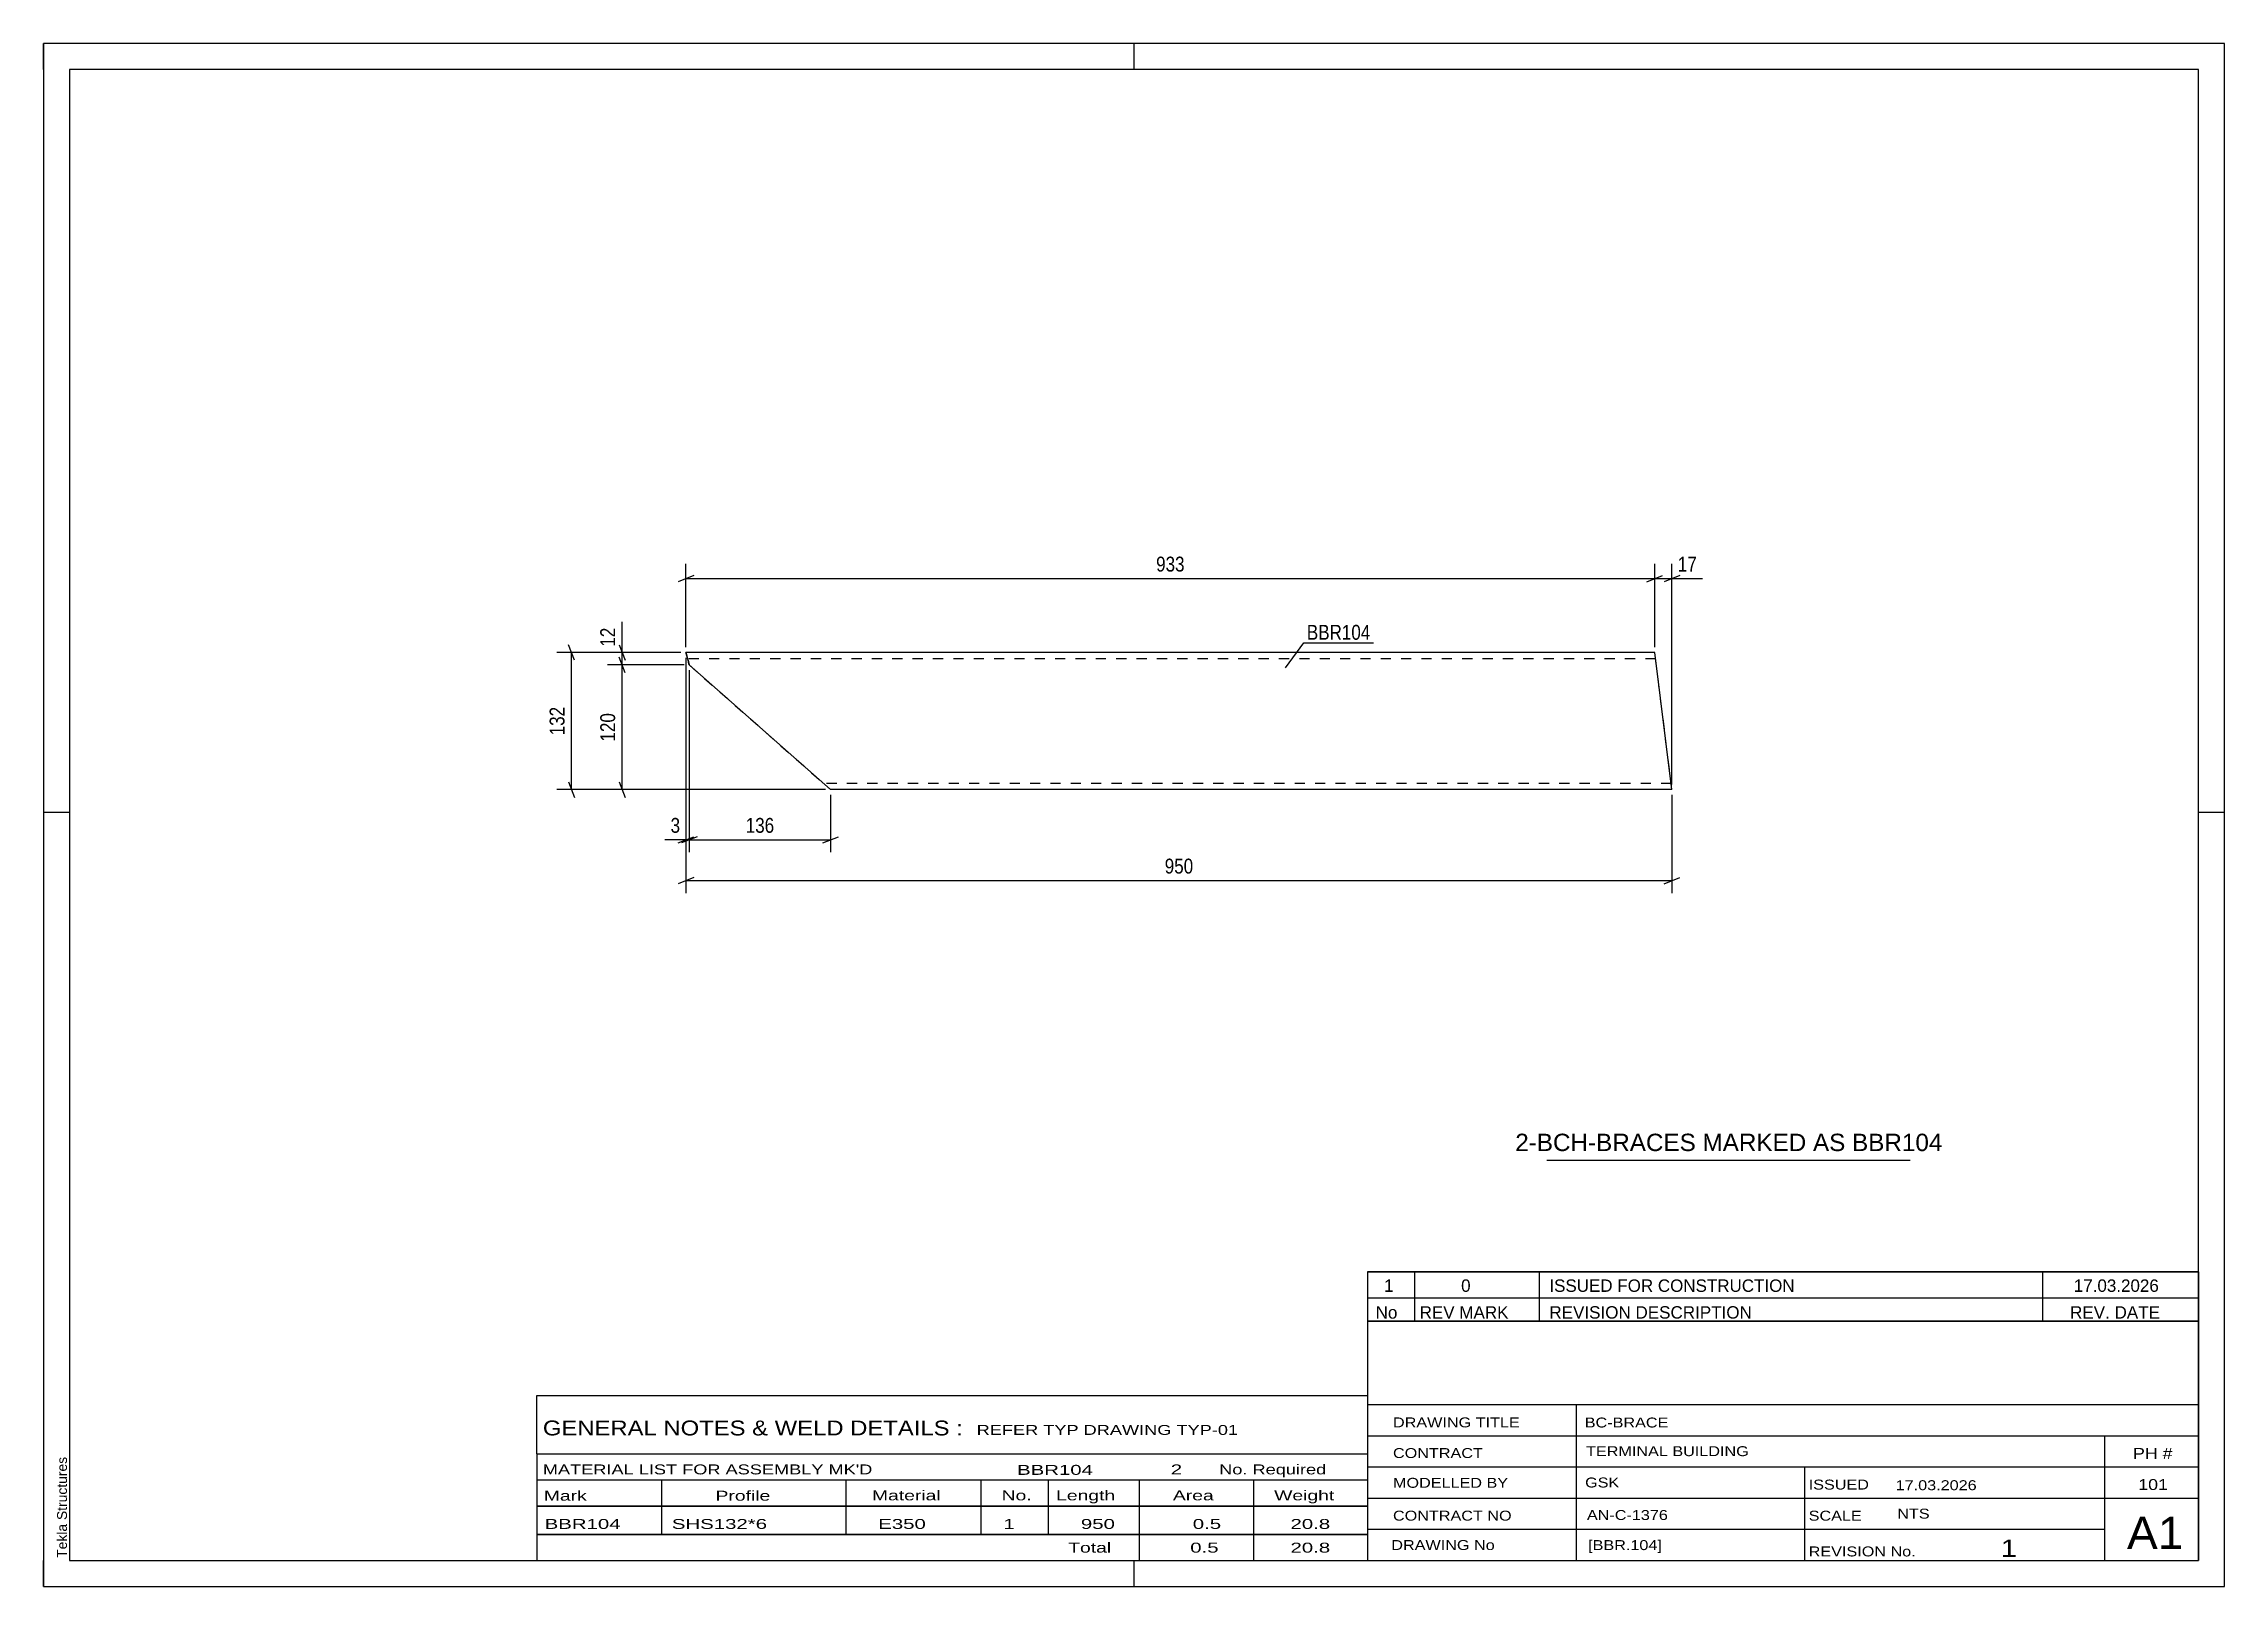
# Model space of a CAD drawing. Header units: millimetres. Extents: x 0 to 420, y 0 to 297.
import ezdxf

# ---------------------------------------------------------------- set-up
doc = ezdxf.new("R2010")
doc.units = ezdxf.units.MM
doc.linetypes.add('DXK_LINE_DOT2', pattern=[3.9198, 1.9599, -1.9599])
doc.styles.add('Arial', font='ARIAL.TTF', dxfattribs={"height": 0.2})
doc.styles.add('Arial Narrow', font='ARIALN.TTF', dxfattribs={"height": 0.2})

# ---------------------------------------------------------------- blocks, each defined once
blk = doc.blocks.new('Unknown-580740720-1161')
at = {"color": 5, "linetype": 'Continuous'}
for p, q in [((420, 297), (0, 297)), ((0, 297), (0, 0)), ((0, 292), (0, 297)), ((210, 292), (210, 297)), ((420, 0), (420, 297)), ((415, 292), (5, 292)), ((5, 292), (5, 5)), ((415, 5), (415, 292)), ((5, 149), (0, 149)), ((420, 149), (415, 149)), ((0, 0), (0, 5)), ((5, 5), (415, 5)), ((210, 0), (210, 5)), ((0, 0), (420, 0))]:
    blk.add_line(p, q, dxfattribs=at)
at = {"color": 174, "linetype": 'Continuous', "style": 'Arial'}
blk.add_text('Tekla Structures', height=1.9102, rotation=90, dxfattribs=at).set_placement((4.5, 5.5))
blk = doc.blocks.new('Part-580740720-1270 - 1252')
at = {"color": 2, "linetype": 'Continuous'}
for p, q in [((310.29, 179.78), (123.71, 179.78)), ((124.11, 178.3), (123.71, 179.78)), ((124.36, 177.38), (124.11, 178.3)), ((124.36, 177.38), (151.57, 153.38)), ((313.61, 153.38), (310.29, 179.78)), ((151.57, 153.38), (151.57, 153.38)), ((313.61, 153.38), (151.57, 153.38)), ((313.61, 153.38), (313.61, 153.38))]:
    blk.add_line(p, q, dxfattribs=at)
at = {"color": 7, "linetype": 'DXK_LINE_DOT2'}
for p, q in [((123.71, 179.78), (123.75, 179.6)), ((123.75, 179.6), (124.23, 177.84)), ((310.44, 178.58), (124.03, 178.58)), ((124.11, 178.3), (124.36, 177.38)), ((124.11, 178.3), (124.13, 178.23)), ((124.13, 178.23), (124.23, 177.84)), ((124.36, 177.38), (124.23, 177.84)), ((124.23, 177.84), (124.36, 177.38)), ((124.36, 177.38), (151.57, 153.38)), ((310.29, 179.78), (310.29, 179.78)), ((313.61, 153.38), (310.29, 179.78)), ((313.46, 154.58), (150.21, 154.58)), ((313.46, 154.58), (313.46, 154.58)), ((313.61, 153.38), (313.61, 153.38))]:
    blk.add_line(p, q, dxfattribs=at)
blk = doc.blocks.new('StraightDimension-580740720-1456 - 1252')
at = {"color": 7, "linetype": 'Continuous'}
for p, q in [((308.79, 193.42), (311.79, 194.62)), ((310.29, 180.78), (310.29, 196.87)), ((310.29, 194.02), (313.61, 194.02)), ((315.11, 194.62), (312.11, 193.42)), ((313.61, 154.38), (313.61, 196.87))]:
    blk.add_line(p, q, dxfattribs=at)
at = {"color": 0}
blk.add_wipeout([(318.99, 194.77), (318.99, 198.97), (314.14, 198.97), (314.14, 194.77)], dxfattribs=at)
at = {"color": 7, "linetype": 'Continuous'}
blk.add_line((313.61, 194.02), (319.52, 194.02), dxfattribs=at)
blk.add_line((313.61, 194.02), (319.52, 194.02), dxfattribs=at)
at = {"color": 3, "style": 'Arial Narrow'}
blk.add_text('17', height=2.863, dxfattribs=at).set_placement((314.74, 195.37))
blk = doc.blocks.new('StraightDimension-580740720-1514 - 1252')
at = {"color": 7, "linetype": 'Continuous'}
for p, q in [((102.27, 178.28), (101.07, 181.28)), ((122.71, 179.78), (98.82, 179.78)), ((101.67, 153.38), (101.67, 179.78)), ((150.57, 153.38), (98.82, 153.38)), ((101.07, 154.88), (102.27, 151.88))]:
    blk.add_line(p, q, dxfattribs=at)
at = {"color": 0}
blk.add_wipeout([(100.92, 169.92), (96.72, 169.92), (96.72, 163.24), (100.92, 163.24)], dxfattribs=at)
at = {"color": 3, "style": 'Arial Narrow'}
blk.add_text('132', height=2.863, rotation=90.0002, dxfattribs=at).set_placement((100.32, 163.84))
blk = doc.blocks.new('StraightDimension-580740720-1386 - 1252')
at = {"color": 7, "linetype": 'Continuous'}
for p, q in [((123.71, 178.78), (123.71, 133.48)), ((313.61, 152.38), (313.61, 133.48)), ((125.21, 136.48), (122.21, 135.28)), ((123.71, 135.88), (313.61, 135.88)), ((312.11, 135.28), (315.11, 136.48))]:
    blk.add_line(p, q, dxfattribs=at)
at = {"color": 0}
blk.add_wipeout([(222, 136.63), (222, 140.83), (215.32, 140.83), (215.32, 136.63)], dxfattribs=at)
at = {"color": 3, "style": 'Arial Narrow'}
blk.add_text('950', height=2.863, dxfattribs=at).set_placement((215.92, 137.23))
blk = doc.blocks.new('StraightDimension-580740720-1413 - 1252')
at = {"color": 7, "linetype": 'Continuous'}
for p, q in [((124.36, 176.38), (124.36, 141.32)), ((151.57, 152.38), (151.57, 141.32)), ((125.86, 144.32), (122.86, 143.12)), ((124.36, 143.72), (151.57, 143.72)), ((150.07, 143.12), (153.07, 144.32))]:
    blk.add_line(p, q, dxfattribs=at)
at = {"color": 0}
blk.add_wipeout([(141.31, 144.47), (141.31, 148.67), (134.62, 148.67), (134.62, 144.47)], dxfattribs=at)
at = {"color": 3, "style": 'Arial Narrow'}
blk.add_text('136', height=2.863, dxfattribs=at).set_placement((135.22, 145.07))
blk = doc.blocks.new('StraightDimension-580740720-1414 - 1252')
at = {"color": 7, "linetype": 'Continuous'}
for p, q in [((123.71, 178.78), (123.71, 141.32)), ((124.36, 176.38), (124.36, 141.32)), ((122.21, 143.12), (125.21, 144.32)), ((125.86, 144.32), (122.86, 143.12)), ((123.71, 143.72), (124.36, 143.72))]:
    blk.add_line(p, q, dxfattribs=at)
at = {"color": 0}
blk.add_wipeout([(123.18, 144.47), (123.18, 148.67), (120.15, 148.67), (120.15, 144.47)], dxfattribs=at)
at = {"color": 7, "linetype": 'Continuous'}
blk.add_line((123.71, 143.72), (119.63, 143.72), dxfattribs=at)
blk.add_line((123.71, 143.72), (119.63, 143.72), dxfattribs=at)
at = {"color": 3, "style": 'Arial Narrow'}
blk.add_text('3', height=2.86, dxfattribs=at).set_placement((120.75, 145.07))
blk = doc.blocks.new('StraightDimension-580740720-1457 - 1252')
at = {"color": 7, "linetype": 'Continuous'}
for p, q in [((125.21, 194.62), (122.21, 193.42)), ((123.71, 180.78), (123.71, 196.87)), ((123.71, 194.02), (310.29, 194.02)), ((308.79, 193.42), (311.79, 194.62)), ((310.29, 180.78), (310.29, 196.87))]:
    blk.add_line(p, q, dxfattribs=at)
at = {"color": 0}
blk.add_wipeout([(220.34, 194.77), (220.34, 198.97), (213.66, 198.97), (213.66, 194.77)], dxfattribs=at)
at = {"color": 3, "style": 'Arial Narrow'}
blk.add_text('933', height=2.863, dxfattribs=at).set_placement((214.26, 195.37))
blk = doc.blocks.new('StraightDimension-580740720-1485 - 1252')
at = {"color": 7, "linetype": 'Continuous'}
for p, q in [((110.82, 181.28), (112.02, 178.28)), ((122.71, 179.78), (108.57, 179.78)), ((123.36, 177.38), (108.57, 177.38)), ((112.02, 175.88), (110.82, 178.88)), ((111.42, 177.38), (111.42, 179.78))]:
    blk.add_line(p, q, dxfattribs=at)
at = {"color": 0}
blk.add_wipeout([(110.67, 185.16), (106.47, 185.16), (106.47, 180.31), (110.67, 180.31)], dxfattribs=at)
at = {"color": 7, "linetype": 'Continuous'}
blk.add_line((111.42, 179.78), (111.42, 185.69), dxfattribs=at)
blk.add_line((111.42, 179.78), (111.42, 185.69), dxfattribs=at)
at = {"color": 3, "style": 'Arial Narrow'}
blk.add_text('12', height=2.863, rotation=90.0002, dxfattribs=at).set_placement((110.07, 180.91))
blk = doc.blocks.new('StraightDimension-580740720-1486 - 1252')
at = {"color": 7, "linetype": 'Continuous'}
for p, q in [((123.36, 177.38), (108.57, 177.38)), ((112.02, 175.88), (110.82, 178.88)), ((111.42, 153.38), (111.42, 177.38)), ((150.57, 153.38), (108.57, 153.38)), ((110.82, 154.88), (112.02, 151.88))]:
    blk.add_line(p, q, dxfattribs=at)
at = {"color": 0}
blk.add_wipeout([(110.67, 168.72), (106.47, 168.72), (106.47, 162.04), (110.67, 162.04)], dxfattribs=at)
at = {"color": 3, "style": 'Arial Narrow'}
blk.add_text('120', height=2.863, rotation=90.0002, dxfattribs=at).set_placement((110.07, 162.64))
blk = doc.blocks.new('Unknown-580740720-2189')
at = {"color": 7, "linetype": 'Continuous'}
for p, q in [((255, 60.55), (415, 60.55)), ((415, 60.55), (255, 60.55)), ((255, 60.55), (255, 55.55)), ((264, 60.55), (264, 55.55)), ((288, 60.55), (288, 55.55)), ((385, 60.55), (385, 55.55)), ((415, 60.55), (415, 55.55)), ((255, 55.55), (415, 55.55)), ((255, 55.55), (255, 51.05)), ((255, 55.55), (415, 55.55)), ((264, 55.55), (264, 51.05)), ((288, 55.55), (288, 51.05)), ((385, 55.55), (385, 51.05)), ((415, 55.55), (415, 51.05)), ((415, 51.05), (255, 51.05))]:
    blk.add_line(p, q, dxfattribs=at)
at = {"color": 7, "linetype": 'Continuous', "style": 'Arial Narrow'}
for s, height, width, p in [('1', 2.39, 1.196471, (258.16, 56.7)), ('0', 2.39, 1.196471, (273, 56.7)), ('ISSUED FOR CONSTRUCTION', 2.3861, 1.196471, (290, 56.7)), ('17.03.2026', 2.386, 1.196471, (391, 56.7)), ('No', 2.386, 1.2, (256.54, 51.55)), ('REV MARK', 2.386, 1.2, (265, 51.55)), ('REVISION DESCRIPTION', 2.3861, 1.2, (290, 51.55)), ('REV. DATE', 2.386, 1.2, (390.28, 51.55))]:
    blk.add_text(s, height=height, dxfattribs=dict(at, width=width)).set_placement(p)
blk = doc.blocks.new('Unknown-580740720-2188')
at = {"color": 7, "linetype": 'Continuous'}
for p, q in [((255, 51.05), (255, 5)), ((255, 51.05), (415, 51.05)), ((415, 51), (415, 5)), ((255, 35), (415, 35)), ((295.14, 35), (295.14, 5)), ((255, 29), (415, 29)), ((397, 5.05), (397, 29.05)), ((255, 23), (415, 23)), ((339.14, 23), (339.14, 5)), ((255, 17), (415, 17)), ((255, 11), (397, 11)), ((255, 5), (415, 5))]:
    blk.add_line(p, q, dxfattribs=at)
at = {"color": 7, "style": 'Arial Narrow'}
for s, height, width, p in [('DRAWING TITLE', 1.9089, 1.425378, (259.88, 30.61)), ('BC-BRACE', 1.909, 1.425378, (296.81, 30.59)), ('CONTRACT', 1.909, 1.425378, (259.88, 24.71)), ('TERMINAL BUILDING', 1.9089, 1.425378, (297.06, 25.07)), ('MODELLED BY', 1.9089, 1.425378, (259.88, 18.98)), ('GSK', 1.909, 1.425378, (296.88, 19.04)), ('ISSUED', 1.909, 1.425378, (339.94, 18.64)), ('17.03.2026', 1.909, 1.425378, (356.69, 18.52)), ('CONTRACT NO', 1.9089, 1.425378, (259.88, 12.66)), ('AN-C-1376', 1.909, 1.425378, (297.23, 12.78)), ('SCALE', 1.909, 1.425378, (339.94, 12.65)), ('A1', 6.204, 1.25, (401.24, 7.2)), ('DRAWING No', 1.909, 1.425378, (259.56, 7)), ('[BBR.104]', 1.909, 1.425378, (297.46, 6.99)), ('1', 3.34, 1.5, (376.91, 5.68)), ('REVISION No.', 1.9089, 1.425378, (339.94, 5.77))]:
    blk.add_text(s, height=height, dxfattribs=dict(at, width=width)).set_placement(p)
at = {"color": 7, "linetype": 'Continuous', "style": 'Arial Narrow'}
for s, height, width, p in [('PH #', 2.1, 1.42538, (402.4, 24.55)), ('101', 2.1, 1.42538, (403.41, 18.55)), ('NTS', 1.909, 1.425378, (357, 13.05))]:
    blk.add_text(s, height=height, dxfattribs=dict(at, width=width)).set_placement(p)
blk = doc.blocks.new('Unknown-580740720-2190')
at = {"color": 7, "linetype": 'Continuous'}
for p, q in [((95, 36.75), (255, 36.75)), ((95, 25.5), (95, 36.75)), ((255, 36.75), (255, 25.5)), ((95, 25.5), (255, 25.5)), ((95, 25.5), (95, 20.5)), ((255, 25.5), (255, 20.5)), ((95, 20.5), (255, 20.5)), ((95, 20.5), (95, 15.5)), ((119, 20.5), (119, 15.5)), ((154.5, 20.5), (154.5, 15.5)), ((180.5, 20.5), (180.5, 15.5)), ((193.5, 20.5), (193.5, 15.5)), ((211, 20.5), (211, 15.5)), ((233, 20.5), (233, 15.5)), ((255, 20.5), (255, 15.5)), ((95, 15.5), (255, 15.5)), ((95, 15.45), (95, 10.05)), ((95, 15.45), (255, 15.45)), ((119, 15.5), (119, 10)), ((154.5, 15.5), (154.5, 10)), ((180.5, 15.5), (180.5, 10)), ((193.5, 15.5), (193.5, 10)), ((211, 15.5), (211, 10)), ((233, 15.5), (233, 10)), ((255, 15.45), (255, 10.05)), ((95, 10.05), (255, 10.05)), ((95, 10), (255, 10)), ((95, 10), (95, 5)), ((211, 10), (211, 5)), ((233, 10), (233, 5)), ((255, 10), (255, 5)), ((95, 5), (255, 5))]:
    blk.add_line(p, q, dxfattribs=at)
at = {"color": 7, "style": 'Arial Narrow'}
for s, height, width, p in [('GENERAL NOTES & WELD DETAILS :', 2.8633, 1.4, (96.15, 29.06)), ('REFER TYP DRAWING TYP-01', 1.9089, 1.6, (179.7, 29.16)), ("MATERIAL LIST FOR ASSEMBLY MK'D", 1.9089, 1.6, (96.15, 21.56)), ('BBR104', 1.909, 1.794707, (187.48, 21.47)), ('2', 1.91, 1.794707, (217.08, 21.56)), ('No. Required', 1.9089, 1.6, (226.41, 21.56)), ('Mark', 1.909, 1.7, (96.34, 16.5)), ('Profile', 1.909, 1.7, (129.41, 16.5)), ('Material', 1.909, 1.7, (159.54, 16.56)), ('No.', 1.909, 1.7, (184.5, 16.56)), ('Length', 1.909, 1.7, (195, 16.56)), ('Area', 1.909, 1.7, (217.5, 16.56)), ('Weight', 1.909, 1.7, (237, 16.56))]:
    blk.add_text(s, height=height, dxfattribs=dict(at, width=width)).set_placement(p)
at = {"color": 7, "linetype": 'Continuous', "style": 'Arial Narrow'}
for s, height, width, p in [('BBR104', 1.909, 1.794707, (96.5, 11.06)), ('SHS132*6', 1.909, 1.794707, (121, 11.06)), ('E350', 1.909, 1.794707, (160.74, 11.06)), ('1', 1.91, 1.794707, (184.86, 11.06)), ('950', 1.909, 1.794707, (199.77, 11.06)), ('0.5', 1.909, 1.794707, (221.32, 11.06)), ('20.8', 1.909, 1.794707, (240.14, 11.06)), ('Total', 1.909, 1.7, (197.33, 6.5)), ('0.5', 1.909, 1.794707, (220.83, 6.5)), ('20.8', 1.909, 1.794707, (240.14, 6.5))]:
    blk.add_text(s, height=height, dxfattribs=dict(at, width=width)).set_placement(p)
blk = doc.blocks.new('Unknown-580740720-2191')
at = {"color": 7, "linetype": 'Continuous'}
blk.add_line((289.5, 82.05), (359.5, 82.05), dxfattribs=at)
at = {"color": 7, "style": 'Arial'}
blk.add_text('2-BCH-BRACES MARKED AS BBR104', height=3.3428, dxfattribs=at).set_placement((283.43, 83.8))
blk = doc.blocks.new('Mark-580740720-1265 - 1252')
at = {"color": 0}
blk.add_wipeout([(255.53, 182.24), (255.53, 185.24), (243.29, 185.24), (243.29, 182.24)], dxfattribs=at)
blk.add_wipeout([(255.53, 182.24), (255.53, 185.24), (243.29, 185.24), (243.29, 182.24)], dxfattribs=at)
at = {"color": 30, "linetype": 'Continuous'}
for p, q in [((239.19, 176.8), (242.69, 181.64)), ((242.69, 181.64), (256.13, 181.64))]:
    blk.add_line(p, q, dxfattribs=at)
at = {"color": 3, "style": 'Arial Narrow'}
blk.add_text('BBR104', height=2.863, dxfattribs=at).set_placement((243.29, 182.24))

msp = doc.modelspace()

# ---------------------------------------------------------------- block references
for name in ['Unknown-580740720-1161', 'Part-580740720-1270 - 1252', 'Unknown-580740720-2191', 'Unknown-580740720-2189', 'Unknown-580740720-2188', 'Unknown-580740720-2190']:
    msp.add_blockref(name, (0, 0))

# ---------------------------------------------------------------- next in the draw order: block references
for name in ['StraightDimension-580740720-1456 - 1252', 'StraightDimension-580740720-1514 - 1252']:
    msp.add_blockref(name, (0, 0))

# ---------------------------------------------------------------- next in the draw order: block references
msp.add_blockref('StraightDimension-580740720-1386 - 1252', (0, 0))

# ---------------------------------------------------------------- next in the draw order: block references
msp.add_blockref('StraightDimension-580740720-1413 - 1252', (0, 0))

# ---------------------------------------------------------------- next in the draw order: block references
msp.add_blockref('StraightDimension-580740720-1414 - 1252', (0, 0))

# ---------------------------------------------------------------- next in the draw order: block references
msp.add_blockref('StraightDimension-580740720-1457 - 1252', (0, 0))

# ---------------------------------------------------------------- next in the draw order: block references
for name in ['StraightDimension-580740720-1485 - 1252', 'Mark-580740720-1265 - 1252']:
    msp.add_blockref(name, (0, 0))

# ---------------------------------------------------------------- next in the draw order: block references
msp.add_blockref('StraightDimension-580740720-1486 - 1252', (0, 0))

doc.saveas('drawing.dxf')
